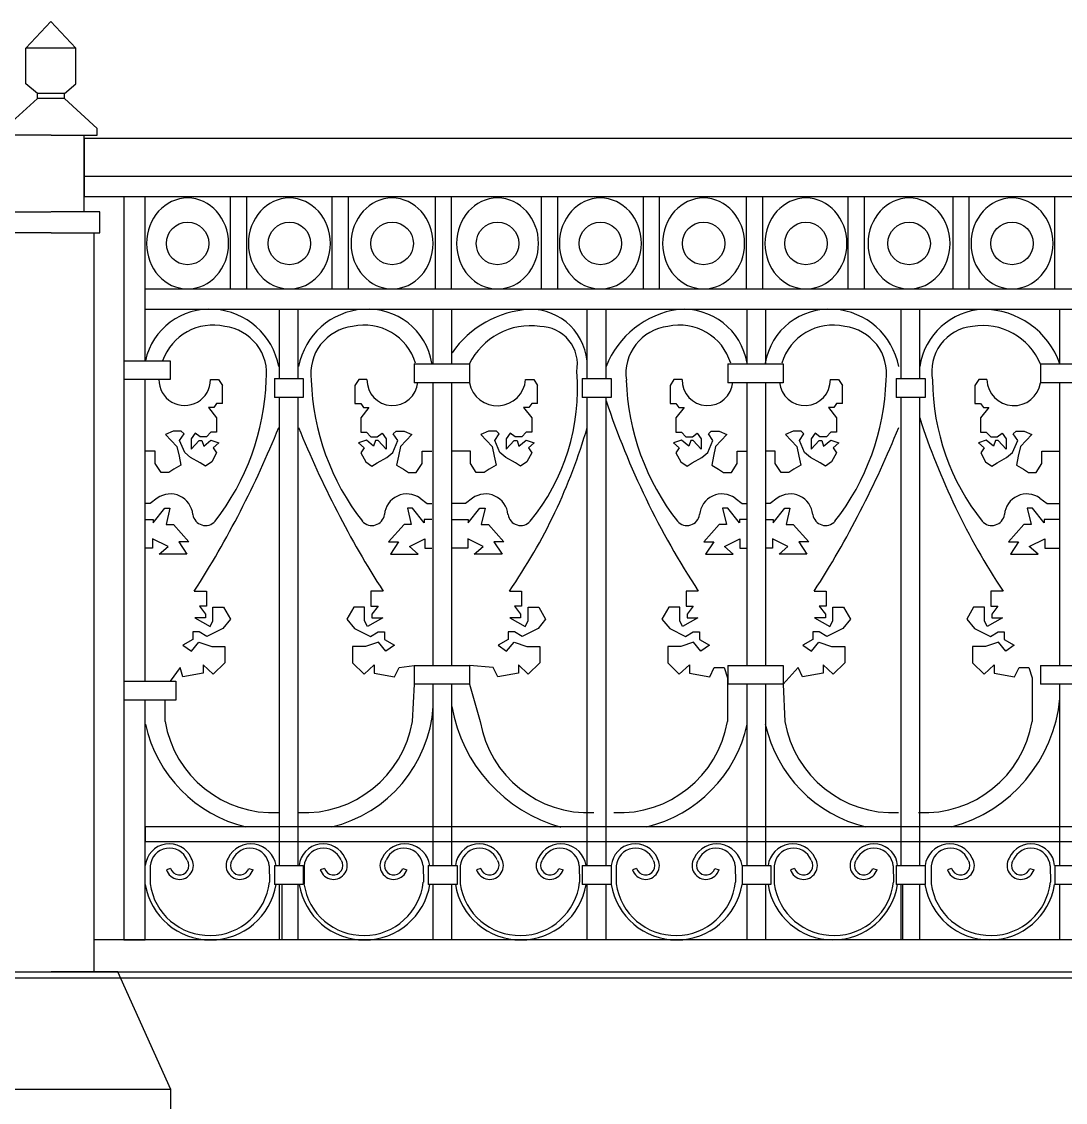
# Model space of a CAD drawing. Header units: millimetres. Extents: x 1931 to 30327, y -2374 to 17555.
# Drawn here: x 16827 to 18005, y 13143 to 14362 of the extents above; entities that cross this region are included whole.
import ezdxf

# ---------------------------------------------------------------- set-up
doc = ezdxf.new("R2010")
doc.units = ezdxf.units.MM

msp = doc.modelspace()

# ---------------------------------------------------------------- linework, layer by layer
at = {"color": 4, "linetype": 'ByBlock', "lineweight": -2}
for p, q in [((16831.9, 14332.3), (16860, 14362.3)), ((16888.1, 14332.3), (16860, 14362.3)), ((16831.9, 14292.3), (16831.9, 14332.3)), ((16888.1, 14332.3), (16831.9, 14332.3)), ((16888.1, 14292.3), (16888.1, 14332.3)), ((16844.7, 14281.3), (16831.9, 14292.3)), ((16875.4, 14281.3), (16888.1, 14292.3)), ((16807.6, 14241.7), (16844.7, 14275.4)), ((16844.7, 14275.4), (16844.7, 14281.3)), ((16875.4, 14281.3), (16844.7, 14281.3)), ((16875.4, 14275.4), (16844.7, 14275.4)), ((16875.4, 14275.4), (16875.4, 14281.3)), ((16912.4, 14241.7), (16875.4, 14275.4)), ((16860.2, 14234.3), (16807.6, 14234.3)), ((16860.2, 14234.3), (16912.4, 14234.3)), ((16897.5, 14147.6), (16897.5, 14234.3)), ((16912.4, 14234.3), (16912.4, 14241.7)), ((18759.5, 14230.4), (16897.5, 14230.4)), ((16897.5, 14230.4), (16897.5, 14165.1)), ((18759.5, 14187.5), (16897.5, 14187.5)), ((16897.5, 14165.1), (18759.5, 14165.1)), ((16942.2, 14165.1), (16942.2, 13326.3)), ((16966.5, 13979.7), (16966.5, 14165.1)), ((17062.8, 14060.8), (17062.8, 14165.1)), ((17081.1, 14060.8), (17081.1, 14165.1)), ((17177.5, 14060.8), (17177.5, 14165.1)), ((17195.8, 14060.8), (17195.8, 14165.1)), ((17294, 14060.8), (17294, 14165.1)), ((17312.3, 14060.8), (17312.3, 14165.1)), ((17413.9, 14060.8), (17413.9, 14165.1)), ((17432.2, 14060.8), (17432.2, 14165.1)), ((17528.7, 14060.8), (17528.7, 14165.1)), ((17547, 14060.8), (17547, 14165.1)), ((17645.1, 14060.8), (17645.1, 14165.1)), ((17663.4, 14060.8), (17663.4, 14165.1)), ((17759.9, 14060.8), (17759.9, 14165.1)), ((17778.2, 14060.8), (17778.2, 14165.1)), ((17878.2, 14060.8), (17878.2, 14165.1)), ((17896.5, 14060.8), (17896.5, 14165.1)), ((17993, 14060.8), (17993, 14165.1)), ((16804.9, 14147.6), (16859.8, 14147.6)), ((16915.1, 14147.6), (16860.2, 14147.6)), ((16915.1, 14123.8), (16915.1, 14147.6)), ((16860.2, 14123.8), (16804.9, 14123.8)), ((16860.2, 14123.8), (16915.1, 14123.8)), ((16908.8, 13290), (16908.8, 14123.8)), ((16966.5, 14060.8), (18687.9, 14060.8)), ((18687.9, 14037.6), (16966.5, 14037.6)), ((17117.9, 13959.5), (17117.9, 14037.6)), ((17139, 13959.5), (17139, 14037.6)), ((17291.6, 13976), (17291.6, 14037.6)), ((17312.7, 13976), (17312.7, 14037.6)), ((17465.4, 13959.5), (17465.4, 14037.6)), ((17486.6, 13959.5), (17486.6, 14037.6)), ((17645.7, 13976), (17645.7, 14037.6)), ((17666.8, 13976), (17666.8, 14037.6)), ((17819.5, 13959.5), (17819.5, 14037.6)), ((17840.7, 13959.5), (17840.7, 14037.6)), ((17998.8, 13976), (17998.8, 14037.6)), ((16942.2, 13979.7), (16994.5, 13979.7)), ((16994.5, 13979.7), (16994.5, 13958.4)), ((17269.9, 13976), (17332.3, 13976)), ((17269.9, 13976), (17269.9, 13954.7)), ((17332.3, 13976), (17332.3, 13954.7)), ((17624, 13976), (17686.4, 13976)), ((17624, 13976), (17624, 13954.7)), ((17686.4, 13976), (17686.4, 13954.7)), ((17977.1, 13976), (18039.5, 13976)), ((17977.1, 13976), (17977.1, 13954.7)), ((16994.5, 13958.4), (16942.2, 13958.4)), ((16966.5, 13618), (16966.5, 13958.4)), ((17040, 13958.3), (17049.3, 13958.3)), ((17049.3, 13958.3), (17053.7, 13951.8)), ((17112.3, 13959.5), (17144.9, 13959.5)), ((17112.3, 13959.5), (17112.3, 13938.2)), ((17144.9, 13959.5), (17144.9, 13938.2)), ((17207.5, 13958.3), (17203.1, 13951.8)), ((17216.7, 13958.3), (17207.5, 13958.3)), ((17332.3, 13954.7), (17269.9, 13954.7)), ((17291.6, 13635.9), (17291.6, 13954.7)), ((17312.7, 13635.9), (17312.7, 13954.7)), ((17395.7, 13958.3), (17405, 13958.3)), ((17405, 13958.3), (17409.4, 13951.8)), ((17459.8, 13959.5), (17492.5, 13959.5)), ((17459.8, 13959.5), (17459.8, 13938.2)), ((17492.5, 13959.5), (17492.5, 13938.2)), ((17563.2, 13958.3), (17558.8, 13951.8)), ((17572.4, 13958.3), (17563.2, 13958.3)), ((17686.4, 13954.7), (17624, 13954.7)), ((17645.7, 13635.9), (17645.7, 13954.7)), ((17666.8, 13635.9), (17666.8, 13954.7)), ((17739.7, 13958.3), (17748.9, 13958.3)), ((17748.9, 13958.3), (17753.4, 13951.8)), ((17813.9, 13959.5), (17846.6, 13959.5)), ((17813.9, 13959.5), (17813.9, 13938.2)), ((17846.6, 13959.5), (17846.6, 13938.2)), ((17907.2, 13958.3), (17902.8, 13951.8)), ((17916.4, 13958.3), (17907.2, 13958.3)), ((18039.5, 13954.7), (17977.1, 13954.7)), ((17998.8, 13635.9), (17998.8, 13954.7)), ((17053.7, 13931.5), (17053.7, 13951.8)), ((17203.1, 13951.8), (17203.1, 13931.5)), ((17409.4, 13931.5), (17409.4, 13951.8)), ((17558.8, 13951.8), (17558.8, 13931.5)), ((17753.4, 13931.5), (17753.4, 13951.8)), ((17902.8, 13951.8), (17902.8, 13931.5)), ((17047.1, 13931.5), (17043.9, 13926.8)), ((17053.7, 13931.5), (17047.1, 13931.5)), ((17144.9, 13938.2), (17112.3, 13938.2)), ((17117.9, 13410), (17117.9, 13938.2)), ((17139, 13410), (17139, 13938.2)), ((17203.1, 13931.5), (17209.7, 13931.5)), ((17209.7, 13931.5), (17212.9, 13926.8)), ((17402.7, 13931.5), (17399.6, 13926.8)), ((17409.4, 13931.5), (17402.7, 13931.5)), ((17492.5, 13938.2), (17459.8, 13938.2)), ((17465.4, 13410), (17465.4, 13938.2)), ((17486.6, 13410), (17486.6, 13938.2)), ((17558.8, 13931.5), (17565.4, 13931.5)), ((17565.4, 13931.5), (17568.6, 13926.8)), ((17746.7, 13931.5), (17743.6, 13926.8)), ((17753.4, 13931.5), (17746.7, 13931.5)), ((17846.6, 13938.2), (17813.9, 13938.2)), ((17819.5, 13410), (17819.5, 13938.2)), ((17840.7, 13410), (17840.7, 13938.2)), ((17902.8, 13931.5), (17909.4, 13931.5)), ((17909.4, 13931.5), (17912.6, 13926.8)), ((17043.9, 13926.8), (17037.9, 13926.8)), ((17037.9, 13926.8), (17047.1, 13915.3)), ((17218.9, 13926.8), (17209.7, 13915.3)), ((17212.9, 13926.8), (17218.9, 13926.8)), ((17399.6, 13926.8), (17393.5, 13926.8)), ((17393.5, 13926.8), (17402.7, 13915.3)), ((17574.6, 13926.8), (17565.4, 13915.3)), ((17568.6, 13926.8), (17574.6, 13926.8)), ((17743.6, 13926.8), (17737.5, 13926.8)), ((17737.5, 13926.8), (17746.7, 13915.3)), ((17918.6, 13926.8), (17909.4, 13915.3)), ((17912.6, 13926.8), (17918.6, 13926.8)), ((17047.1, 13915.3), (17047.1, 13908.7)), ((17047.1, 13908.7), (17047.1, 13899.2)), ((17209.7, 13915.3), (17209.7, 13908.7)), ((17209.7, 13908.7), (17209.7, 13899.2)), ((17402.7, 13915.3), (17402.7, 13908.7)), ((17402.7, 13908.7), (17402.7, 13899.2)), ((17565.4, 13915.3), (17565.4, 13908.7)), ((17565.4, 13908.7), (17565.4, 13899.2)), ((17746.7, 13915.3), (17746.7, 13908.7)), ((17746.7, 13908.7), (17746.7, 13899.2)), ((17909.4, 13915.3), (17909.4, 13908.7)), ((17909.4, 13908.7), (17909.4, 13899.2)), ((16998.1, 13900.1), (16989.5, 13896.5)), ((16989.5, 13896.5), (17002.2, 13882.8)), ((17007.1, 13900.1), (16998.1, 13900.1)), ((17005.3, 13889.5), (17010.4, 13897.1)), ((17010.4, 13897.1), (17007.1, 13900.1)), ((17022.8, 13897.9), (17018.3, 13891.4)), ((17028.4, 13893.6), (17022.8, 13897.9)), ((17035.7, 13893.6), (17028.4, 13893.6)), ((17040.7, 13899.2), (17035.7, 13893.6)), ((17047.1, 13899.2), (17040.7, 13899.2)), ((17209.7, 13899.2), (17216.1, 13899.2)), ((17216.1, 13899.2), (17221.1, 13893.6)), ((17221.1, 13893.6), (17228.4, 13893.6)), ((17228.4, 13893.6), (17234, 13897.9)), ((17234, 13897.9), (17238.5, 13891.4)), ((17246.4, 13897.1), (17249.7, 13900.1)), ((17251.5, 13889.5), (17246.4, 13897.1)), ((17249.7, 13900.1), (17258.7, 13900.1)), ((17267.3, 13896.5), (17254.6, 13882.8)), ((17258.7, 13900.1), (17267.3, 13896.5)), ((17353.8, 13900.1), (17345.2, 13896.5)), ((17345.2, 13896.5), (17357.9, 13882.8)), ((17362.8, 13900.1), (17353.8, 13900.1)), ((17360.9, 13889.5), (17366.1, 13897.1)), ((17366.1, 13897.1), (17362.8, 13900.1)), ((17378.5, 13897.9), (17374, 13891.4)), ((17384.1, 13893.6), (17378.5, 13897.9)), ((17391.4, 13893.6), (17384.1, 13893.6)), ((17396.4, 13899.2), (17391.4, 13893.6)), ((17402.7, 13899.2), (17396.4, 13899.2)), ((17565.4, 13899.2), (17571.8, 13899.2)), ((17571.8, 13899.2), (17576.8, 13893.6)), ((17576.8, 13893.6), (17584.1, 13893.6)), ((17584.1, 13893.6), (17589.6, 13897.9)), ((17589.6, 13897.9), (17594.1, 13891.4)), ((17602.1, 13897.1), (17605.4, 13900.1)), ((17607.2, 13889.5), (17602.1, 13897.1)), ((17605.4, 13900.1), (17614.4, 13900.1)), ((17623, 13896.5), (17610.3, 13882.8)), ((17614.4, 13900.1), (17623, 13896.5)), ((17697.8, 13900.1), (17689.2, 13896.5)), ((17689.2, 13896.5), (17701.9, 13882.8)), ((17706.8, 13900.1), (17697.8, 13900.1)), ((17704.9, 13889.5), (17710, 13897.1)), ((17710, 13897.1), (17706.8, 13900.1)), ((17722.5, 13897.9), (17718, 13891.4)), ((17728, 13893.6), (17722.5, 13897.9)), ((17735.4, 13893.6), (17728, 13893.6)), ((17740.4, 13899.2), (17735.4, 13893.6)), ((17746.7, 13899.2), (17740.4, 13899.2)), ((17909.4, 13899.2), (17915.8, 13899.2)), ((17915.8, 13899.2), (17920.7, 13893.6)), ((17920.7, 13893.6), (17928.1, 13893.6)), ((17928.1, 13893.6), (17933.6, 13897.9)), ((17933.6, 13897.9), (17938.1, 13891.4)), ((17946.1, 13897.1), (17949.4, 13900.1)), ((17951.2, 13889.5), (17946.1, 13897.1)), ((17949.4, 13900.1), (17958.4, 13900.1)), ((17967, 13896.5), (17954.3, 13882.8)), ((17958.4, 13900.1), (17967, 13896.5)), ((17002.2, 13882.8), (17004.6, 13871.9)), ((17011, 13876), (17005.3, 13889.5)), ((17018.3, 13891.4), (17018.3, 13879.9)), ((17018.3, 13879.9), (17027.3, 13889.5)), ((17027.3, 13889.5), (17030.4, 13889.5)), ((17030.4, 13889.5), (17032.5, 13883.4)), ((17032.5, 13883.4), (17040.6, 13889.9)), ((17040.6, 13889.9), (17049.6, 13887.1)), ((17049.6, 13887.1), (17043.3, 13881.3)), ((17043.3, 13881.3), (17047, 13875.6)), ((17216.2, 13889.9), (17207.2, 13887.1)), ((17207.2, 13887.1), (17213.5, 13881.3)), ((17213.5, 13881.3), (17209.8, 13875.6)), ((17224.3, 13883.4), (17216.2, 13889.9)), ((17226.4, 13889.5), (17224.3, 13883.4)), ((17229.4, 13889.5), (17226.4, 13889.5)), ((17238.5, 13879.9), (17229.4, 13889.5)), ((17238.5, 13891.4), (17238.5, 13879.9)), ((17245.8, 13876), (17251.5, 13889.5)), ((17254.6, 13882.8), (17252.2, 13871.9)), ((17357.9, 13882.8), (17360.3, 13871.9)), ((17366.7, 13876), (17360.9, 13889.5)), ((17374, 13891.4), (17374, 13879.9)), ((17374, 13879.9), (17383, 13889.5)), ((17383, 13889.5), (17386.1, 13889.5)), ((17386.1, 13889.5), (17388.1, 13883.4)), ((17388.1, 13883.4), (17396.3, 13889.9)), ((17396.3, 13889.9), (17405.3, 13887.1)), ((17405.3, 13887.1), (17399, 13881.3)), ((17399, 13881.3), (17402.7, 13875.6)), ((17571.8, 13889.9), (17562.8, 13887.1)), ((17562.8, 13887.1), (17569.2, 13881.3)), ((17569.2, 13881.3), (17565.5, 13875.6)), ((17580, 13883.4), (17571.8, 13889.9)), ((17582.1, 13889.5), (17580, 13883.4)), ((17585.1, 13889.5), (17582.1, 13889.5)), ((17594.1, 13879.9), (17585.1, 13889.5)), ((17594.1, 13891.4), (17594.1, 13879.9)), ((17601.5, 13876), (17607.2, 13889.5)), ((17610.3, 13882.8), (17607.8, 13871.9)), ((17701.9, 13882.8), (17704.3, 13871.9)), ((17710.7, 13876), (17704.9, 13889.5)), ((17718, 13891.4), (17718, 13879.9)), ((17718, 13879.9), (17727, 13889.5)), ((17727, 13889.5), (17730.1, 13889.5)), ((17730.1, 13889.5), (17732.1, 13883.4)), ((17732.1, 13883.4), (17740.3, 13889.9)), ((17740.3, 13889.9), (17749.3, 13887.1)), ((17749.3, 13887.1), (17743, 13881.3)), ((17743, 13881.3), (17746.7, 13875.6)), ((17915.8, 13889.9), (17906.8, 13887.1)), ((17906.8, 13887.1), (17913.2, 13881.3)), ((17913.2, 13881.3), (17909.5, 13875.6)), ((17924, 13883.4), (17915.8, 13889.9)), ((17926.1, 13889.5), (17924, 13883.4)), ((17929.1, 13889.5), (17926.1, 13889.5)), ((17938.1, 13879.9), (17929.1, 13889.5)), ((17938.1, 13891.4), (17938.1, 13879.9)), ((17945.5, 13876), (17951.2, 13889.5)), ((17954.3, 13882.8), (17951.8, 13871.9)), ((16977.8, 13877.7), (16966.7, 13877.7)), ((16977.8, 13863.8), (16977.8, 13877.7)), ((17004.6, 13871.9), (17006.7, 13861.7)), ((17017.7, 13870.3), (17011, 13876)), ((17028.6, 13864.4), (17017.7, 13870.3)), ((17047, 13875.6), (17041.5, 13865.4)), ((17209.8, 13875.6), (17215.3, 13865.4)), ((17228.2, 13864.4), (17239.1, 13870.3)), ((17239.1, 13870.3), (17245.8, 13876)), ((17252.2, 13871.9), (17250.1, 13861.7)), ((17279, 13863.8), (17279, 13877.7)), ((17279, 13877.7), (17290.1, 13877.7)), ((17333.5, 13877.7), (17312.7, 13877.7)), ((17333.5, 13863.8), (17333.5, 13877.7)), ((17360.3, 13871.9), (17362.4, 13861.7)), ((17373.4, 13870.3), (17366.7, 13876)), ((17384.3, 13864.4), (17373.4, 13870.3)), ((17402.7, 13875.6), (17397.1, 13865.4)), ((17565.5, 13875.6), (17571, 13865.4)), ((17583.9, 13864.4), (17594.8, 13870.3)), ((17594.8, 13870.3), (17601.5, 13876)), ((17607.8, 13871.9), (17605.8, 13861.7)), ((17634.6, 13863.8), (17634.6, 13877.7)), ((17634.6, 13877.7), (17645.8, 13877.7)), ((17677.5, 13877.7), (17666.4, 13877.7)), ((17677.5, 13863.8), (17677.5, 13877.7)), ((17704.3, 13871.9), (17706.4, 13861.7)), ((17717.4, 13870.3), (17710.7, 13876)), ((17728.2, 13864.4), (17717.4, 13870.3)), ((17746.7, 13875.6), (17741.1, 13865.4)), ((17909.5, 13875.6), (17915, 13865.4)), ((17927.9, 13864.4), (17938.7, 13870.3)), ((17938.7, 13870.3), (17945.5, 13876)), ((17951.8, 13871.9), (17949.8, 13861.7)), ((17978.6, 13863.8), (17978.6, 13877.7)), ((17978.6, 13877.7), (17998.8, 13877.7)), ((16984.4, 13853.6), (16977.8, 13863.8)), ((16998.9, 13857.2), (16993.2, 13853.6)), ((17006.7, 13861.7), (16998.9, 13857.2)), ((17034.5, 13860.5), (17028.6, 13864.4)), ((17041.5, 13865.4), (17034.5, 13860.5)), ((17215.3, 13865.4), (17222.3, 13860.5)), ((17222.3, 13860.5), (17228.2, 13864.4)), ((17250.1, 13861.7), (17257.9, 13857.2)), ((17257.9, 13857.2), (17263.6, 13853.6)), ((17272.4, 13853.6), (17279, 13863.8)), ((17340.1, 13853.6), (17333.5, 13863.8)), ((17354.6, 13857.2), (17348.9, 13853.6)), ((17362.4, 13861.7), (17354.6, 13857.2)), ((17390.2, 13860.5), (17384.3, 13864.4)), ((17397.1, 13865.4), (17390.2, 13860.5)), ((17571, 13865.4), (17578, 13860.5)), ((17578, 13860.5), (17583.9, 13864.4)), ((17605.8, 13861.7), (17613.6, 13857.2)), ((17613.6, 13857.2), (17619.3, 13853.6)), ((17628.1, 13853.6), (17634.6, 13863.8)), ((17684.1, 13853.6), (17677.5, 13863.8)), ((17698.6, 13857.2), (17692.9, 13853.6)), ((17706.4, 13861.7), (17698.6, 13857.2)), ((17734.2, 13860.5), (17728.2, 13864.4)), ((17741.1, 13865.4), (17734.2, 13860.5)), ((17915, 13865.4), (17922, 13860.5)), ((17922, 13860.5), (17927.9, 13864.4)), ((17949.8, 13861.7), (17957.6, 13857.2)), ((17957.6, 13857.2), (17963.3, 13853.6)), ((17972.1, 13853.6), (17978.6, 13863.8)), ((16993.2, 13853.6), (16984.4, 13853.6)), ((17263.6, 13853.6), (17272.4, 13853.6)), ((17348.9, 13853.6), (17340.1, 13853.6)), ((17619.3, 13853.6), (17628.1, 13853.6)), ((17692.9, 13853.6), (17684.1, 13853.6)), ((17963.3, 13853.6), (17972.1, 13853.6)), ((16972.2, 13818.6), (16966.7, 13818.6)), ((16980.1, 13824.6), (16972.2, 13818.6)), ((17276.7, 13824.6), (17284.6, 13818.6)), ((17284.6, 13818.6), (17290.1, 13818.6)), ((17327.9, 13818.6), (17312.7, 13818.6)), ((17335.8, 13824.6), (17327.9, 13818.6)), ((17632.4, 13824.6), (17640.3, 13818.6)), ((17640.3, 13818.6), (17645.8, 13818.6)), ((17671.9, 13818.6), (17666.4, 13818.6)), ((17679.8, 13824.6), (17671.9, 13818.6)), ((17976.3, 13824.6), (17984.3, 13818.6)), ((17984.3, 13818.6), (17998.8, 13818.6)), ((16975.4, 13796.9), (16988.5, 13813.4)), ((16988.5, 13813.4), (16994.4, 13813.4)), ((16994.4, 13813.4), (16990.1, 13794.7)), ((17268.3, 13813.4), (17262.4, 13813.4)), ((17262.4, 13813.4), (17266.7, 13794.7)), ((17281.4, 13796.9), (17268.3, 13813.4)), ((17331.1, 13796.9), (17344.2, 13813.4)), ((17344.2, 13813.4), (17350.1, 13813.4)), ((17350.1, 13813.4), (17345.7, 13794.7)), ((17624, 13813.4), (17618.1, 13813.4)), ((17618.1, 13813.4), (17622.4, 13794.7)), ((17637.1, 13796.9), (17624, 13813.4)), ((17675.1, 13796.9), (17688.2, 13813.4)), ((17688.2, 13813.4), (17694.1, 13813.4)), ((17694.1, 13813.4), (17689.7, 13794.7)), ((17968, 13813.4), (17962, 13813.4)), ((17962, 13813.4), (17966.4, 13794.7)), ((17981.1, 13796.9), (17968, 13813.4)), ((16966.7, 13800.3), (16975.4, 13800.3)), ((16975.4, 13800.3), (16975.4, 13796.9)), ((16990.1, 13794.7), (16998.2, 13794.7)), ((16998.2, 13794.7), (17015.7, 13775.1)), ((17258.6, 13794.7), (17241.1, 13775.1)), ((17266.7, 13794.7), (17258.6, 13794.7)), ((17290.1, 13800.3), (17281.4, 13800.3)), ((17281.4, 13800.3), (17281.4, 13796.9)), ((17312.7, 13800.3), (17331.1, 13800.3)), ((17331.1, 13800.3), (17331.1, 13796.9)), ((17345.7, 13794.7), (17353.9, 13794.7)), ((17353.9, 13794.7), (17371.3, 13775.1)), ((17614.3, 13794.7), (17596.8, 13775.1)), ((17622.4, 13794.7), (17614.3, 13794.7)), ((17645.8, 13800.3), (17637.1, 13800.3)), ((17637.1, 13800.3), (17637.1, 13796.9)), ((17666.4, 13800.3), (17675.1, 13800.3)), ((17675.1, 13800.3), (17675.1, 13796.9)), ((17689.7, 13794.7), (17697.9, 13794.7)), ((17697.9, 13794.7), (17715.3, 13775.1)), ((17958.3, 13794.7), (17940.8, 13775.1)), ((17966.4, 13794.7), (17958.3, 13794.7)), ((17998.8, 13800.3), (17981.1, 13800.3)), ((17981.1, 13800.3), (17981.1, 13796.9)), ((16992.2, 13770.1), (16974.8, 13778.5)), ((16974.8, 13778.5), (16974.8, 13768.2)), ((16982.3, 13761.3), (16992.2, 13770.1)), ((17015.7, 13775.1), (17004.4, 13775.1)), ((17004.4, 13775.1), (17013.5, 13761.3)), ((17241.1, 13775.1), (17252.4, 13775.1)), ((17252.4, 13775.1), (17243.3, 13761.3)), ((17264.6, 13770.1), (17282, 13778.5)), ((17274.5, 13761.3), (17264.6, 13770.1)), ((17282, 13778.5), (17282, 13768.2)), ((17347.9, 13770.1), (17330.5, 13778.5)), ((17330.5, 13778.5), (17330.5, 13768.2)), ((17337.9, 13761.3), (17347.9, 13770.1)), ((17371.3, 13775.1), (17360.1, 13775.1)), ((17360.1, 13775.1), (17369.2, 13761.3)), ((17596.8, 13775.1), (17608.1, 13775.1)), ((17608.1, 13775.1), (17599, 13761.3)), ((17620.2, 13770.1), (17637.7, 13778.5)), ((17630.2, 13761.3), (17620.2, 13770.1)), ((17637.7, 13778.5), (17637.7, 13768.2)), ((17691.9, 13770.1), (17674.4, 13778.5)), ((17674.4, 13778.5), (17674.4, 13768.2)), ((17681.9, 13761.3), (17691.9, 13770.1)), ((17715.3, 13775.1), (17704.1, 13775.1)), ((17704.1, 13775.1), (17713.1, 13761.3)), ((17940.8, 13775.1), (17952.1, 13775.1)), ((17952.1, 13775.1), (17943, 13761.3)), ((17964.2, 13770.1), (17981.7, 13778.5)), ((17974.2, 13761.3), (17964.2, 13770.1)), ((17981.7, 13778.5), (17981.7, 13768.2)), ((16974.8, 13768.2), (16966.7, 13768.2)), ((17013.5, 13761.3), (16982.3, 13761.3)), ((17243.3, 13761.3), (17274.5, 13761.3)), ((17282, 13768.2), (17290.1, 13768.2)), ((17330.5, 13768.2), (17312.7, 13768.2)), ((17369.2, 13761.3), (17337.9, 13761.3)), ((17599, 13761.3), (17630.2, 13761.3)), ((17637.7, 13768.2), (17645.8, 13768.2)), ((17674.4, 13768.2), (17666.4, 13768.2)), ((17713.1, 13761.3), (17681.9, 13761.3)), ((17943, 13761.3), (17974.2, 13761.3)), ((17981.7, 13768.2), (17998.8, 13768.2)), ((17021.8, 13719.6), (17035.6, 13719.6)), ((17035.6, 13719.6), (17035.6, 13702.8)), ((17235, 13719.6), (17221.2, 13719.6)), ((17221.2, 13719.6), (17221.2, 13702.8)), ((17377.5, 13719.6), (17391.3, 13719.6)), ((17391.3, 13719.6), (17391.3, 13702.8)), ((17590.7, 13719.6), (17576.9, 13719.6)), ((17576.9, 13719.6), (17576.9, 13702.8)), ((17721.5, 13719.6), (17735.2, 13719.6)), ((17735.2, 13719.6), (17735.2, 13702.8)), ((17934.7, 13719.6), (17920.9, 13719.6)), ((17920.9, 13719.6), (17920.9, 13702.8)), ((17035.6, 13702.8), (17027.6, 13702.8)), ((17027.6, 13702.8), (17034.5, 13693.7)), ((17042.8, 13690.8), (17042.8, 13701.4)), ((17042.8, 13701.4), (17055, 13701.4)), ((17055, 13701.4), (17062.7, 13687.9)), ((17201.8, 13701.4), (17194, 13687.9)), ((17214, 13701.4), (17201.8, 13701.4)), ((17214, 13690.8), (17214, 13701.4)), ((17221.2, 13702.8), (17229.2, 13702.8)), ((17229.2, 13702.8), (17222.3, 13693.7)), ((17391.3, 13702.8), (17383.3, 13702.8)), ((17383.3, 13702.8), (17390.2, 13693.7)), ((17398.5, 13690.8), (17398.5, 13701.4)), ((17398.5, 13701.4), (17410.7, 13701.4)), ((17410.7, 13701.4), (17418.4, 13687.9)), ((17557.4, 13701.4), (17549.7, 13687.9)), ((17569.7, 13701.4), (17557.4, 13701.4)), ((17569.7, 13690.8), (17569.7, 13701.4)), ((17576.9, 13702.8), (17584.9, 13702.8)), ((17584.9, 13702.8), (17578, 13693.7)), ((17735.2, 13702.8), (17727.3, 13702.8)), ((17727.3, 13702.8), (17734.2, 13693.7)), ((17742.5, 13690.8), (17742.5, 13701.4)), ((17742.5, 13701.4), (17754.7, 13701.4)), ((17754.7, 13701.4), (17762.4, 13687.9)), ((17901.4, 13701.4), (17893.7, 13687.9)), ((17913.6, 13701.4), (17901.4, 13701.4)), ((17913.6, 13690.8), (17913.6, 13701.4)), ((17920.9, 13702.8), (17928.9, 13702.8)), ((17928.9, 13702.8), (17922, 13693.7)), ((17034.5, 13689.5), (17022.3, 13689.5)), ((17022.3, 13689.5), (17039.6, 13679.6)), ((17034.5, 13693.7), (17034.5, 13689.5)), ((17039.6, 13679.6), (17042.8, 13686)), ((17042.8, 13686), (17042.8, 13690.8)), ((17062.7, 13687.9), (17054.1, 13677.3)), ((17194, 13687.9), (17202.7, 13677.3)), ((17214, 13686), (17214, 13690.8)), ((17217.2, 13679.6), (17214, 13686)), ((17234.5, 13689.5), (17217.2, 13679.6)), ((17222.3, 13693.7), (17222.3, 13689.5)), ((17222.3, 13689.5), (17234.5, 13689.5)), ((17390.2, 13689.5), (17378, 13689.5)), ((17378, 13689.5), (17395.3, 13679.6)), ((17390.2, 13693.7), (17390.2, 13689.5)), ((17395.3, 13679.6), (17398.5, 13686)), ((17398.5, 13686), (17398.5, 13690.8)), ((17418.4, 13687.9), (17409.8, 13677.3)), ((17549.7, 13687.9), (17558.4, 13677.3)), ((17569.7, 13686), (17569.7, 13690.8)), ((17572.9, 13679.6), (17569.7, 13686)), ((17590.2, 13689.5), (17572.9, 13679.6)), ((17578, 13693.7), (17578, 13689.5)), ((17578, 13689.5), (17590.2, 13689.5)), ((17734.2, 13689.5), (17722, 13689.5)), ((17722, 13689.5), (17739.3, 13679.6)), ((17734.2, 13693.7), (17734.2, 13689.5)), ((17739.3, 13679.6), (17742.5, 13686)), ((17742.5, 13686), (17742.5, 13690.8)), ((17762.4, 13687.9), (17753.8, 13677.3)), ((17893.7, 13687.9), (17902.4, 13677.3)), ((17913.6, 13686), (17913.6, 13690.8)), ((17916.9, 13679.6), (17913.6, 13686)), ((17934.2, 13689.5), (17916.9, 13679.6)), ((17922, 13693.7), (17922, 13689.5)), ((17922, 13689.5), (17934.2, 13689.5)), ((17027.4, 13673.8), (17020.3, 13673.8)), ((17020.3, 13673.8), (17020.3, 13665.1)), ((17036.1, 13668.3), (17027.4, 13673.8)), ((17054.1, 13677.3), (17036.1, 13668.3)), ((17202.7, 13677.3), (17220.7, 13668.3)), ((17220.7, 13668.3), (17229.4, 13673.8)), ((17229.4, 13673.8), (17236.4, 13673.8)), ((17236.4, 13673.8), (17236.4, 13665.1)), ((17383.1, 13673.8), (17376, 13673.8)), ((17376, 13673.8), (17376, 13665.1)), ((17391.8, 13668.3), (17383.1, 13673.8)), ((17409.8, 13677.3), (17391.8, 13668.3)), ((17558.4, 13677.3), (17576.4, 13668.3)), ((17576.4, 13668.3), (17585.1, 13673.8)), ((17585.1, 13673.8), (17592.1, 13673.8)), ((17592.1, 13673.8), (17592.1, 13665.1)), ((17727.1, 13673.8), (17720, 13673.8)), ((17720, 13673.8), (17720, 13665.1)), ((17735.8, 13668.3), (17727.1, 13673.8)), ((17753.8, 13677.3), (17735.8, 13668.3)), ((17902.4, 13677.3), (17920.4, 13668.3)), ((17920.4, 13668.3), (17929.1, 13673.8)), ((17929.1, 13673.8), (17936.1, 13673.8)), ((17936.1, 13673.8), (17936.1, 13665.1)), ((17020.3, 13665.1), (17009.1, 13658.7)), ((17018.7, 13652), (17027.1, 13662.2)), ((17027.1, 13662.2), (17041.5, 13657.1)), ((17229.7, 13662.2), (17215.2, 13657.1)), ((17238.1, 13652), (17229.7, 13662.2)), ((17236.4, 13665.1), (17247.7, 13658.7)), ((17376, 13665.1), (17364.8, 13658.7)), ((17374.4, 13652), (17382.8, 13662.2)), ((17382.8, 13662.2), (17397.2, 13657.1)), ((17585.4, 13662.2), (17570.9, 13657.1)), ((17593.7, 13652), (17585.4, 13662.2)), ((17592.1, 13665.1), (17603.4, 13658.7)), ((17720, 13665.1), (17708.8, 13658.7)), ((17718.4, 13652), (17726.8, 13662.2)), ((17726.8, 13662.2), (17741.2, 13657.1)), ((17929.4, 13662.2), (17914.9, 13657.1)), ((17937.7, 13652), (17929.4, 13662.2)), ((17936.1, 13665.1), (17947.4, 13658.7)), ((17009.1, 13658.7), (17018.7, 13652)), ((17041.5, 13657.1), (17056.3, 13657.1)), ((17056.3, 13657.1), (17056.3, 13638.8)), ((17215.2, 13657.1), (17200.5, 13657.1)), ((17200.5, 13657.1), (17200.5, 13638.8)), ((17247.7, 13658.7), (17238.1, 13652)), ((17364.8, 13658.7), (17374.4, 13652)), ((17397.2, 13657.1), (17412, 13657.1)), ((17412, 13657.1), (17412, 13638.8)), ((17570.9, 13657.1), (17556.2, 13657.1)), ((17556.2, 13657.1), (17556.2, 13638.8)), ((17603.4, 13658.7), (17593.7, 13652)), ((17708.8, 13658.7), (17718.4, 13652)), ((17741.2, 13657.1), (17756, 13657.1)), ((17756, 13657.1), (17756, 13638.8)), ((17914.9, 13657.1), (17900.1, 13657.1)), ((17900.1, 13657.1), (17900.1, 13638.8)), ((17947.4, 13658.7), (17937.7, 13652)), ((17043.2, 13626), (17031.9, 13636.6)), ((17031.9, 13636.6), (17031.9, 13626.9)), ((17056.3, 13638.8), (17043.2, 13626)), ((17200.5, 13638.8), (17213.6, 13626)), ((17213.6, 13626), (17224.9, 13636.6)), ((17224.9, 13636.6), (17224.9, 13626.9)), ((17253.2, 13633.3), (17269.9, 13635.9)), ((17269.9, 13635.9), (17332.3, 13635.9)), ((17269.9, 13635.9), (17269.9, 13614.6)), ((17359.3, 13633.3), (17332.3, 13635.9)), ((17332.3, 13635.9), (17332.3, 13614.6)), ((17398.8, 13626), (17387.6, 13636.6)), ((17387.6, 13636.6), (17387.6, 13626.9)), ((17412, 13638.8), (17398.8, 13626)), ((17556.2, 13638.8), (17569.3, 13626)), ((17569.3, 13626), (17580.6, 13636.6)), ((17580.6, 13636.6), (17580.6, 13626.9)), ((17624, 13635.9), (17686.4, 13635.9)), ((17624, 13635.9), (17624, 13614.6)), ((17686.4, 13635.9), (17686.4, 13614.6)), ((17742.8, 13626), (17731.6, 13636.6)), ((17731.6, 13636.6), (17731.6, 13626.9)), ((17756, 13638.8), (17742.8, 13626)), ((17900.1, 13638.8), (17913.3, 13626)), ((17913.3, 13626), (17924.6, 13636.6)), ((17924.6, 13636.6), (17924.6, 13626.9)), ((17977.1, 13635.9), (18039.5, 13635.9)), ((17977.1, 13635.9), (17977.1, 13614.6)), ((17006, 13633.3), (16994.5, 13618)), ((17008.8, 13622.8), (17006, 13633.3)), ((17031.9, 13626.9), (17008.8, 13622.8)), ((17224.9, 13626.9), (17248, 13622.8)), ((17248, 13622.8), (17253.2, 13633.3)), ((17364.5, 13622.8), (17359.3, 13633.3)), ((17387.6, 13626.9), (17364.5, 13622.8)), ((17580.6, 13626.9), (17603.7, 13622.8)), ((17603.7, 13622.8), (17608.8, 13633.3)), ((17608.8, 13633.3), (17619.8, 13633.3)), ((17619.8, 13633.3), (17623.6, 13621.8)), ((17703.3, 13633.3), (17686.4, 13614.6)), ((17708.5, 13622.8), (17703.3, 13633.3)), ((17731.6, 13626.9), (17708.5, 13622.8)), ((17924.6, 13626.9), (17947.7, 13622.8)), ((17947.7, 13622.8), (17952.8, 13633.3)), ((17952.8, 13633.3), (17963.7, 13633.3)), ((17963.7, 13633.3), (17967.6, 13621.8)), ((16942.2, 13618), (17001, 13618)), ((17001, 13618), (17001, 13596.7)), ((17269.9, 13614.6), (17267.9, 13572.5)), ((17332.3, 13614.6), (17269.9, 13614.6)), ((17291.6, 13410), (17291.6, 13614.6)), ((17312.7, 13410), (17312.7, 13614.6)), ((17332.3, 13614.6), (17344.6, 13572.5)), ((17623.6, 13621.8), (17623.6, 13572.5)), ((17686.4, 13614.6), (17624, 13614.6)), ((17645.7, 13410), (17645.7, 13614.6)), ((17666.8, 13410), (17666.8, 13614.6)), ((17686.4, 13614.6), (17688.5, 13572.5)), ((17967.6, 13621.8), (17967.6, 13572.5)), ((18039.5, 13614.6), (17977.1, 13614.6)), ((17998.8, 13410), (17998.8, 13614.6)), ((17001, 13596.7), (16942.2, 13596.7)), ((16966.5, 13326.3), (16966.5, 13596.7)), ((16988.9, 13572.5), (16988.9, 13596.7)), ((18687.9, 13453.5), (16966.5, 13453.5)), ((16966.5, 13453.5), (16966.5, 13437)), ((16966.5, 13437), (18687.9, 13437)), ((16966.5, 13388.7), (16966.5, 13410)), ((16972.1, 13409.5), (16972, 13389.4)), ((16995.1, 13406.7), (16990.3, 13405.2)), ((17083.4, 13406.7), (17088.2, 13405.2)), ((17106.4, 13409.5), (17106.7, 13391.2)), ((17112.3, 13410), (17144.9, 13410)), ((17112.3, 13410), (17112.3, 13388.7)), ((17144.9, 13410), (17144.9, 13388.7)), ((17145.7, 13409.5), (17145.7, 13389.4)), ((17168.8, 13406.7), (17164, 13405.2)), ((17257.1, 13406.7), (17261.8, 13405.2)), ((17280.1, 13409.5), (17280.4, 13391.2)), ((17286, 13410), (17318.7, 13410)), ((17286, 13410), (17286, 13388.7)), ((17318.7, 13410), (17318.7, 13388.7)), ((17322.1, 13409.5), (17322, 13389.4)), ((17345.1, 13406.7), (17340.3, 13405.2)), ((17433.4, 13406.7), (17438.2, 13405.2)), ((17456.4, 13409.5), (17456.7, 13391.2)), ((17459.8, 13410), (17492.5, 13410)), ((17459.8, 13410), (17459.8, 13388.7)), ((17492.5, 13410), (17492.5, 13388.7)), ((17498.1, 13409.5), (17498, 13389.4)), ((17521.1, 13406.7), (17516.3, 13405.2)), ((17609.4, 13406.7), (17614.2, 13405.2)), ((17632.4, 13409.5), (17632.7, 13391.2)), ((17640.1, 13410), (17672.7, 13410)), ((17640.1, 13410), (17640.1, 13388.7)), ((17672.7, 13410), (17672.7, 13388.7)), ((17676.4, 13409.5), (17676.4, 13389.4)), ((17699.4, 13406.7), (17694.7, 13405.2)), ((17787.8, 13406.7), (17792.5, 13405.2)), ((17810.8, 13409.5), (17811, 13391.2)), ((17813.9, 13410), (17846.6, 13410)), ((17813.9, 13410), (17813.9, 13388.7)), ((17846.6, 13410), (17846.6, 13388.7)), ((17853.6, 13409.5), (17853.5, 13389.4)), ((17876.6, 13406.7), (17871.8, 13405.2)), ((17964.9, 13406.7), (17969.7, 13405.2)), ((17987.9, 13409.5), (17988.2, 13391.2)), ((17993.2, 13410), (18025.8, 13410)), ((17993.2, 13410), (17993.2, 13388.7)), ((17144.9, 13388.7), (17112.3, 13388.7)), ((17117.9, 13326.3), (17117.9, 13388.7)), ((17121.1, 13326.3), (17121.1, 13388.7)), ((17139, 13326.3), (17139, 13388.7)), ((17318.7, 13388.7), (17286, 13388.7)), ((17291.6, 13326.3), (17291.6, 13388.7)), ((17312.7, 13326.3), (17312.7, 13388.7)), ((17492.5, 13388.7), (17459.8, 13388.7)), ((17465.4, 13326.3), (17465.4, 13388.7)), ((17486.6, 13326.3), (17486.6, 13388.7)), ((17672.7, 13388.7), (17640.1, 13388.7)), ((17645.7, 13326.3), (17645.7, 13388.7)), ((17666.8, 13326.3), (17666.8, 13388.7)), ((17846.6, 13388.7), (17813.9, 13388.7)), ((17819.5, 13326.3), (17819.5, 13388.7)), ((17821.6, 13326.3), (17821.6, 13388.7)), ((17840.7, 13326.3), (17840.7, 13388.7)), ((18025.8, 13388.7), (17993.2, 13388.7)), ((17998.8, 13326.3), (17998.8, 13388.7)), ((18703.1, 13326.3), (16908.8, 13326.3)), ((16942.2, 13326.3), (16966.5, 13326.3)), ((1930.6, 13283.4), (29930.6, 13283.4)), ((16057.9, 13290), (18696.4, 13290)), ((16784.3, 13290), (16859.8, 13290)), ((16935.7, 13290), (16860.2, 13290)), ((16935.7, 13290), (16908.8, 13290)), ((16995.2, 13157.3), (16935.7, 13290)), ((16995.2, 13157.3), (16724.8, 13157.3)), ((16995.2, 13128.1), (16995.2, 13157.3))]:
    msp.add_line(p, q, dxfattribs=at)
for centre in [(17014.3, 14112), (17129.2, 14112), (17245.1, 14112), (17364.1, 14112), (17480.2, 14112), (17596.7, 14112), (17712.2, 14112), (17828.6, 14112), (17944.8, 14112)]:
    msp.add_circle(centre, 24, dxfattribs=at)
for centre, radius, start, end in [((17038.9, 13963.9), 73.9, 85.7112, 167.6891), ((17039.4, 13958.7), 79.1, 10.5198, 86.3796), ((17217.4, 13958.7), 79.1, 93.6204, 169.4802), ((17218.2, 13965), 72.8, 9.299, 94.6134), ((17406.9, 13923), 114.8, 93.3767, 145.0803), ((17401.2, 13973.4), 64.2, 359.7099, 91.0244), ((17582.8, 13935.3), 103.3, 98.1793, 158.5563), ((17573.9, 13965), 72.8, 9.299, 94.6134), ((17738.2, 13965), 72.8, 85.3866, 170.701), ((17739.1, 13958.7), 79.1, 10.5198, 86.3796), ((17915.8, 13961.7), 76, 92.8042, 171.3931), ((17912.2, 13946), 91.6, 19.0942, 90.0886), ((17042.9, 13959.6), 60.2, 77.1111, 160.57), ((17049.9, 13965.1), 53.6, 352.1675, 83.1102), ((17206.9, 13965.1), 53.6, 96.8898, 187.8325), ((17213.9, 13959.6), 60.2, 16.5434, 102.8889), ((17401.2, 13942.5), 76.6, 81.8804, 154.1196), ((17411.5, 13975.6), 42.8, 349.0091, 89.344), ((17562.6, 13965.1), 53.6, 96.8898, 187.8325), ((17569.6, 13959.6), 60.2, 16.5434, 102.8889), ((17742.6, 13959.6), 60.2, 77.1111, 163.4566), ((17749.6, 13965.1), 53.6, 352.1675, 83.1102), ((17905, 13967.8), 50.8, 95.5223, 191.3155), ((17911.9, 13948.7), 70.6, 22.6895, 99.5899), ((17219.8, 13947.5), 234.6, 320.5586, 4.8644), ((17011, 13958.2), 29.1, 179.5307, 0.3092), ((16828.4, 13967.2), 274.8, 322.1141, 358.0324), ((17428.4, 13967.2), 274.8, 181.9676, 217.8859), ((17245.4, 13957.8), 28.7, 178.9589, 355.4312), ((17363.8, 13960.9), 32.1, 191.1568, 355.3988), ((17784, 13967.2), 274.8, 181.9676, 217.8859), ((17601.1, 13957.8), 28.7, 178.9589, 355.4312), ((17711.1, 13957.8), 28.7, 184.5688, 1.0411), ((17528.1, 13967.2), 274.8, 322.1141, 358.0324), ((18112.9, 13958.9), 257.7, 180.2398, 218.4917), ((17946.9, 13959.5), 30.5, 182.2414, 350.9001), ((18370.6, 14230.1), 932.1, 198.4865, 213.2045), ((16091.7, 14316.8), 1105.3, 327.2973, 338.0945), ((18165.1, 14316.8), 1105.3, 201.9055, 212.7027), ((16853, 14082.6), 637.8, 325.3157, 343.7803), ((16791.4, 14316.8), 1105.3, 327.2973, 338.0945), ((18595.9, 14158), 793.3, 197.8271, 213.5423), ((16994.8, 13803.8), 25.5, 5.0849, 125.245), ((17261.9, 13803.8), 25.5, 54.755, 174.9151), ((17350.5, 13803.8), 25.5, 5.0849, 125.245), ((17617.6, 13803.8), 25.5, 54.755, 174.9151), ((17694.5, 13803.8), 25.5, 5.0849, 125.245), ((17961.6, 13803.8), 25.5, 54.755, 174.9151), ((17034.6, 13808.2), 14.5, 188.6372, 317.7186), ((17222.2, 13808.2), 14.5, 222.2814, 351.3628), ((17390.3, 13808.2), 14.5, 188.6372, 317.7186), ((17577.9, 13808.2), 14.5, 222.2814, 351.3628), ((17734.3, 13808.2), 14.5, 188.6372, 317.7186), ((17921.9, 13808.2), 14.5, 222.2814, 351.3628), ((17141.8, 13599.5), 150.1, 283.4367, 356.1268), ((17481.2, 13618.3), 171, 189.7545, 254.5775), ((17833.5, 13613.9), 166, 284.9868, 354.7154), ((17116.6, 13602.7), 153.6, 192.523, 256.2341), ((17111.1, 13593.7), 124.1, 189.836, 272.7963), ((17145.7, 13593.7), 124.1, 267.2037, 350.164), ((17466.8, 13593.7), 124.1, 189.836, 272.7963), ((17501.3, 13593.7), 124.1, 267.2037, 350.164), ((17495.9, 13602.7), 153.6, 283.7659, 347.477), ((17816.3, 13602.7), 153.6, 192.523, 256.2341), ((17810.8, 13593.7), 124.1, 189.836, 272.7963), ((17845.3, 13593.7), 124.1, 267.2037, 350.164), ((16993.6, 13407.3), 27.2, 23.8337, 174.439), ((16993.8, 13407.7), 21.8, 23.2704, 175.2039), ((17085.8, 13405.8), 28.6, 8.4591, 153.9632), ((17084.7, 13407.7), 21.8, 4.7961, 156.7296), ((17167.2, 13407.3), 27.2, 23.8337, 174.439), ((17167.5, 13407.7), 21.8, 23.2704, 175.2039), ((17259.5, 13405.8), 28.6, 8.4591, 153.9632), ((17258.4, 13407.7), 21.8, 4.7961, 156.7296), ((17343.6, 13407.3), 27.2, 23.8337, 174.439), ((17343.8, 13407.7), 21.8, 23.2704, 175.2039), ((17435.8, 13405.8), 28.6, 8.4591, 153.9632), ((17434.7, 13407.7), 21.8, 4.7961, 156.7296), ((17519.6, 13407.3), 27.2, 23.8337, 174.439), ((17519.8, 13407.7), 21.8, 23.2704, 175.2039), ((17611.8, 13405.8), 28.6, 8.4591, 153.9632), ((17610.7, 13407.7), 21.8, 4.7961, 156.7296), ((17697.3, 13406.3), 28.1, 25.3655, 172.4308), ((17698.1, 13407.7), 21.8, 23.2704, 175.2039), ((17789, 13407.7), 26.8, 4.7961, 156.7296), ((17789, 13407.7), 21.8, 4.7961, 156.7296), ((17874.5, 13406.3), 28.1, 25.3655, 172.4308), ((17875.3, 13407.7), 21.8, 23.2704, 175.2039), ((17966.2, 13407.7), 26.8, 4.7961, 156.7296), ((17966.2, 13407.7), 21.8, 4.7961, 156.7296), ((17005.2, 13410), 15.6, 197.8691, 32.2021), ((17073.3, 13410), 15.6, 147.7979, 342.1309), ((17178.9, 13410), 15.6, 197.8691, 32.2021), ((17247, 13410), 15.6, 147.7979, 342.1309), ((17355.2, 13410), 15.6, 197.8691, 32.2021), ((17423.3, 13410), 15.6, 147.7979, 342.1309), ((17531.2, 13410), 15.6, 197.8691, 32.2021), ((17599.3, 13410), 15.6, 147.7979, 342.1309), ((17709.5, 13410), 15.6, 197.8691, 32.2021), ((17777.6, 13410), 15.6, 147.7979, 342.1309), ((17886.7, 13410), 15.6, 197.8691, 32.2021), ((17954.8, 13410), 15.6, 147.7979, 342.1309), ((17005.2, 13410), 10.6, 197.8691, 32.2021), ((17073.3, 13410), 10.6, 147.7979, 342.1309), ((17178.9, 13410), 10.6, 197.8691, 32.2021), ((17247, 13410), 10.6, 147.7979, 342.1309), ((17355.2, 13410), 10.6, 197.8691, 32.2021), ((17423.3, 13410), 10.6, 147.7979, 342.1309), ((17531.2, 13410), 10.6, 197.8691, 32.2021), ((17599.3, 13410), 10.6, 147.7979, 342.1309), ((17709.5, 13410), 10.6, 197.8691, 32.2021), ((17777.6, 13410), 10.6, 147.7979, 342.1309), ((17886.7, 13410), 10.6, 197.8691, 32.2021), ((17954.8, 13410), 10.6, 147.7979, 342.1309), ((17040.3, 13400.8), 74.8, 189.3025, 350.6975), ((17039.2, 13398.9), 67.9, 188.0651, 353.4829), ((17214, 13400.8), 74.8, 189.3025, 350.6975), ((17212.9, 13398.9), 67.9, 188.0651, 353.4829), ((17390.3, 13400.8), 74.8, 189.3025, 350.6975), ((17389.3, 13398.9), 67.9, 188.0651, 353.4829), ((17566.3, 13400.8), 74.8, 189.3025, 350.6975), ((17565.2, 13398.9), 67.9, 188.0651, 353.4829), ((17742.6, 13400.1), 74, 188.8347, 351.1653), ((17743.6, 13398.9), 67.9, 188.0651, 353.4829), ((17919.7, 13400.1), 74, 188.8347, 351.1653), ((17920.7, 13398.9), 67.9, 188.0651, 353.4829)]:
    msp.add_arc(centre, radius, start, end, dxfattribs=at)
at = {"color": 4, "linetype": 'ByBlock', "lineweight": -2, "extrusion": (0, 0, -1)}
for centre in [(17014.3, 14112), (17129.2, 14112), (17245.1, 14112), (17364.1, 14112), (17480.2, 14112), (17596.7, 14112), (17712.2, 14112), (17828.6, 14112), (17944.8, 14112)]:
    msp.add_ellipse(centre, major_axis=(0, -51.3), ratio=0.902107, dxfattribs=at)

doc.saveas('drawing.dxf')
